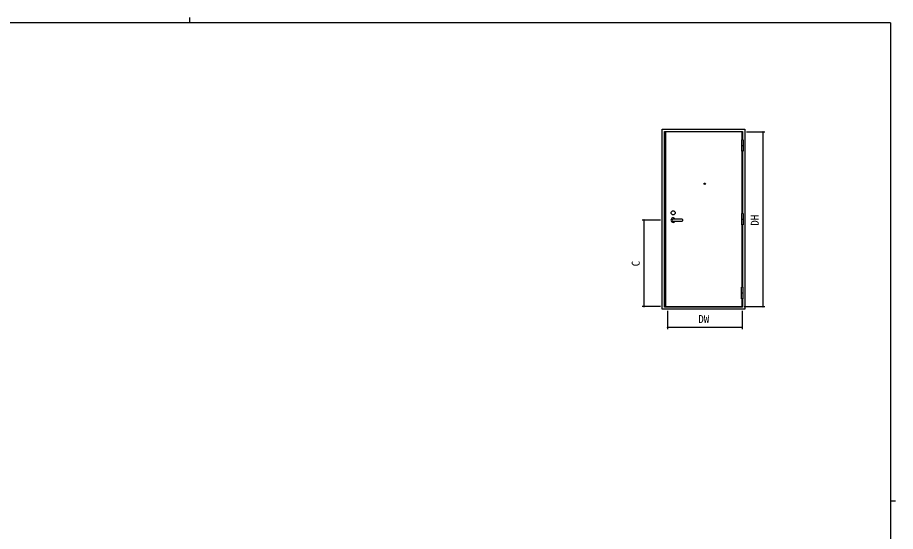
# Model space of a CAD drawing. Units: millimetres, scale not verified. Extents: x -1037 to 397, y -282 to 282.
# Drawn here: x -103.3 to 379, y 0 to 282.1 of the extents above; entities that cross this region are included whole.
import ezdxf
from ezdxf.enums import TextEntityAlignment as Align

# ---------------------------------------------------------------- set-up
doc = ezdxf.new("R2010")
doc.units = ezdxf.units.MM
doc.header["$LTSCALE"] = 2
for name, color, linetype in [('0-5_YKK_A1', 4, 'Continuous'), ('0-6_YKK_D', 6, 'Continuous'), ('0-7_YKK_ZWAK', 7, 'Continuous')]:
    doc.layers.add(name, color=color, linetype=linetype)
doc.styles.add('ＭＳ ゴシック', font='')
doc.styles.get('ＭＳ ゴシック').set_extended_font_data('MS Gothic')

msp = doc.modelspace()

# ---------------------------------------------------------------- linework, layer by layer
at = {"layer": '0-5_YKK_A1'}
for p, q in [((265.686, 219.3), (263.686, 219.3)), ((295.328, 214.925), (294.378, 214.925)), ((294.378, 214.925), (294.378, 208.675)), ((295.328, 214.925), (295.328, 208.675)), ((294.378, 211.8), (295.328, 211.8)), ((295.328, 208.675), (294.378, 208.675)), ((294.778, 174.475), (294.778, 208.675)), ((294.978, 208.675), (294.978, 174.475)), ((295.328, 174.475), (294.378, 174.475)), ((294.378, 174.475), (294.378, 168.225)), ((295.328, 174.475), (295.328, 168.225)), ((261.678, 171.5), (256.878, 171.5)), ((256.878, 170.3), (261.678, 170.3)), ((294.378, 171.35), (295.328, 171.35)), ((295.328, 168.225), (294.378, 168.225)), ((294.778, 134.025), (294.778, 168.225)), ((294.978, 168.225), (294.978, 134.025)), ((295.328, 134.025), (294.378, 134.025)), ((294.378, 127.775), (294.378, 134.025)), ((294.378, 130.9), (295.328, 130.9)), ((295.328, 127.775), (295.328, 134.025)), ((295.328, 127.775), (294.378, 127.775)), ((263.686, 123.4), (265.686, 123.4))]:
    msp.add_line(p, q, dxfattribs=at)
msp.add_lwpolyline([(250.828, 220.85), (296.228, 220.85), (296.228, 122.1), (250.828, 122.1)], close=True, dxfattribs=at)
for points in [[(294.978, 127.775), (294.978, 123.1), (252.078, 123.1), (252.078, 219.6), (294.978, 219.6), (294.978, 214.925)], [(294.778, 214.925), (294.778, 219.3), (252.678, 219.3), (252.678, 123.4), (294.778, 123.4), (294.778, 127.775)]]:
    msp.add_lwpolyline(points, dxfattribs=at)
for centre, radius in [((274.228, 190.9), 0.375), ((256.878, 174.9), 1.1), ((256.878, 174.9), 1.1)]:
    msp.add_circle(centre, radius, dxfattribs=at)
for centre, radius, start, end in [((256.878, 170.9), 1.225, 29.3272, 330.67287), ((256.878, 170.9), 0.6, 90, 270), ((256.878, 170.9), 0.6, 90, 270), ((261.678, 170.9), 0.6, 270, 90)]:
    msp.add_arc(centre, radius, start, end, dxfattribs=at)
at = {"layer": '0-6_YKK_D'}
for p, q in [((297.228, 219.3), (307.228, 219.3)), ((306.228, 219.3), (306.228, 123.4)), ((249.828, 170.9), (239.828, 170.9)), ((240.828, 170.9), (240.828, 123.4)), ((249.828, 123.4), (239.828, 123.4)), ((253.678, 121.1), (253.678, 111.1)), ((294.778, 121.1), (294.778, 111.1)), ((295.828, 123.4), (307.228, 123.4)), ((253.678, 112.1), (294.778, 112.1))]:
    msp.add_line(p, q, dxfattribs=at)
for centre, start, end in [((306.228, 219.3), 90, 270), ((306.228, 219.3), 270, 90), ((240.828, 170.9), 90, 270), ((240.828, 170.9), 270, 90), ((240.828, 123.4), 90, 270), ((240.828, 123.4), 270, 90), ((306.228, 123.4), 90, 270), ((306.228, 123.4), 270, 90), ((253.678, 112.1), 0, 180), ((253.678, 112.1), 180, 0), ((294.778, 112.1), 0, 180), ((294.778, 112.1), 180, 0)]:
    msp.add_arc(centre, 0.106, start, end, dxfattribs=at)
at = {"layer": '0-7_YKK_ZWAK'}
for p, q in [((-8.786, 282.1), (-8.786, 279.3)), ((376.2, 279.3), (-393.8, 279.3)), ((376.2, 279.3), (376.2, -245.7)), ((376.2, 16.8), (379, 16.8))]:
    msp.add_line(p, q, dxfattribs=at)

# ---------------------------------------------------------------- texts
at = {"layer": '0-6_YKK_D', "style": 'ＭＳ ゴシック'}
for s, p in [('DH', (305.228, 167.83)), ('C', (239.828, 145.55))]:
    msp.add_text(s, height=4.399, rotation=90, dxfattribs=at).set_placement(p, align=Align.BOTTOM_LEFT)
msp.add_text('DW', height=4.399, dxfattribs=at).set_placement((270.708, 113.1), align=Align.BOTTOM_LEFT)

doc.saveas('drawing.dxf')
